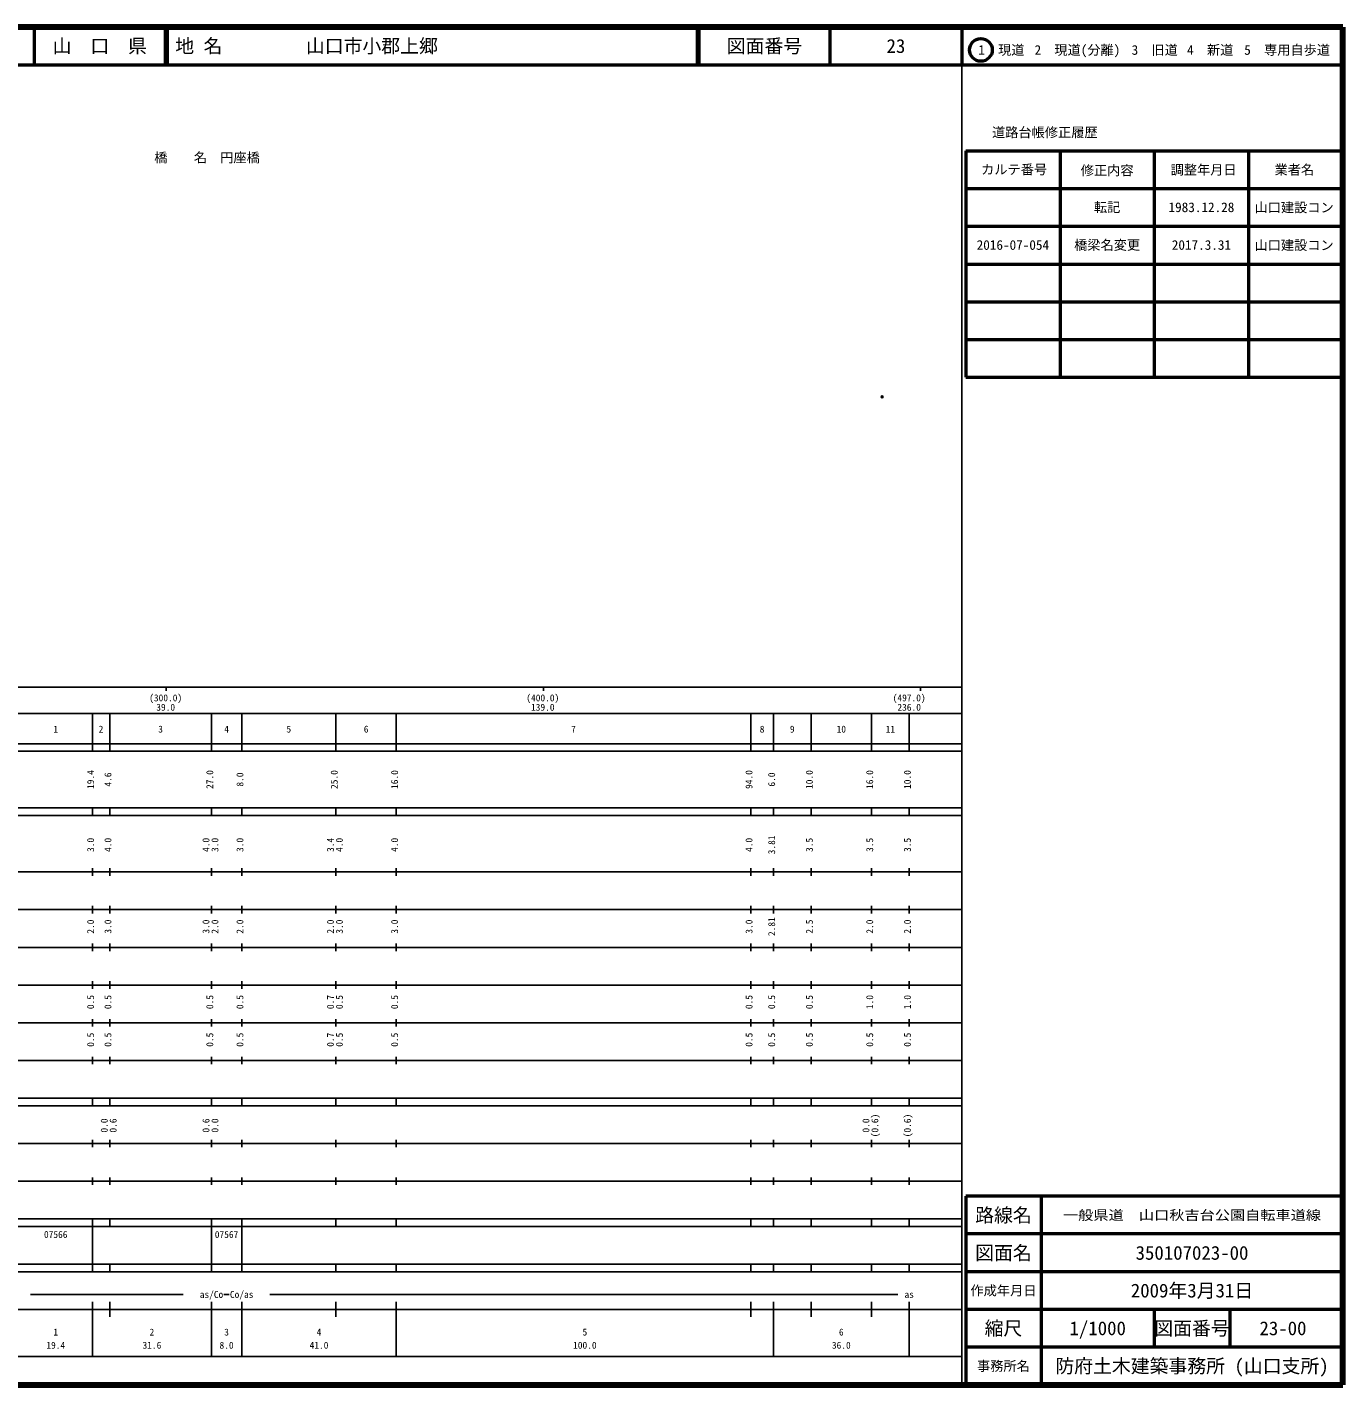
# Model space of a CAD drawing. Units: millimetres on the paper. Extents: x 40 to 680, y 20 to 380.
# Drawn here: x 331.1 to 680, y 20 to 380 of the extents above; entities that cross this region are included whole.
import ezdxf
from ezdxf.enums import TextEntityAlignment as Align

# ---------------------------------------------------------------- set-up
doc = ezdxf.new("R2010")
doc.units = ezdxf.units.MM
doc.header["$PDMODE"] = 32
doc.header["$PDSIZE"] = 0.5
for name, color, linetype in [('M-OTRS', 6, 'Continuous'), ('M-STR-HTXT', 7, 'Continuous'), ('M-TTL-TXT', 7, 'Continuous')]:
    doc.layers.add(name, color=color, linetype=linetype)
for name, color, linetype, lineweight in [('M-TTL', 2, 'Continuous', 140), ('M-TTL-BAND', 7, 'Continuous', 25), ('M-TTL-FRAM', 2, 'Continuous', 50), ('M-TTL-LINE', 7, 'Continuous', 50)]:
    doc.layers.add(name, color=color, linetype=linetype, lineweight=lineweight)
doc.styles.add('ＭＳ ゴシック', font='')
doc.styles.get('ＭＳ ゴシック').set_extended_font_data('MS Gothic')

msp = doc.modelspace()

# ---------------------------------------------------------------- linework, layer by layer
at = {"layer": 'M-OTRS'}
msp.add_point((557.828, 281.994), dxfattribs=at)
at = {"layer": 'M-TTL'}
for p, q in [((680, 380), (40, 380)), ((680, 20), (680, 380)), ((40, 20), (680, 20))]:
    msp.add_line(p, q, dxfattribs=at)
at = {"layer": 'M-TTL-BAND'}
for p, q in [((579, 20), (579, 370)), ((40, 205), (579, 205)), ((368, 205), (368, 204)), ((468, 205), (468, 204)), ((568, 205), (568, 204)), ((68, 198), (579, 198)), ((348.4, 188), (348.4, 198)), ((353, 188), (353, 198)), ((380, 188), (380, 198)), ((388, 188), (388, 198)), ((413, 188), (413, 198)), ((429, 188), (429, 198)), ((523, 188), (523, 198)), ((529, 188), (529, 198)), ((539, 188), (539, 198)), ((555, 188), (555, 198)), ((565, 188), (565, 198)), ((40, 190), (579, 190)), ((40, 188), (579, 188)), ((40, 173), (579, 173)), ((348.4, 171), (348.4, 173)), ((353, 171), (353, 173)), ((380, 171), (380, 173)), ((388, 171), (388, 173)), ((413, 171), (413, 173)), ((429, 171), (429, 173)), ((523, 171), (523, 173)), ((529, 171), (529, 173)), ((539, 171), (539, 173)), ((555, 171), (555, 173)), ((565, 171), (565, 173)), ((40, 171), (579, 171)), ((40, 156), (579, 156)), ((348.4, 155), (348.4, 157)), ((353, 155), (353, 157)), ((380, 155), (380, 157)), ((388, 155), (388, 157)), ((413, 155), (413, 157)), ((429, 155), (429, 157)), ((523, 155), (523, 157)), ((529, 155), (529, 157)), ((539, 155), (539, 157)), ((555, 155), (555, 157)), ((565, 155), (565, 157)), ((46, 146), (579, 146)), ((348.4, 145), (348.4, 147)), ((353, 145), (353, 147)), ((380, 145), (380, 147)), ((388, 145), (388, 147)), ((413, 145), (413, 147)), ((429, 145), (429, 147)), ((523, 145), (523, 147)), ((529, 145), (529, 147)), ((539, 145), (539, 147)), ((555, 145), (555, 147)), ((565, 145), (565, 147)), ((348.4, 135), (348.4, 137)), ((353, 135), (353, 137)), ((380, 135), (380, 137)), ((388, 135), (388, 137)), ((413, 135), (413, 137)), ((429, 135), (429, 137)), ((523, 135), (523, 137)), ((529, 135), (529, 137)), ((539, 135), (539, 137)), ((555, 135), (555, 137)), ((565, 135), (565, 137)), ((52, 136), (579, 136)), ((46, 126), (579, 126)), ((348.4, 125), (348.4, 127)), ((353, 125), (353, 127)), ((380, 125), (380, 127)), ((388, 125), (388, 127)), ((413, 125), (413, 127)), ((429, 125), (429, 127)), ((523, 125), (523, 127)), ((529, 125), (529, 127)), ((539, 125), (539, 127)), ((555, 125), (555, 127)), ((565, 125), (565, 127)), ((52, 116), (579, 116)), ((348.4, 115), (348.4, 117)), ((353, 115), (353, 117)), ((380, 115), (380, 117)), ((388, 115), (388, 117)), ((413, 115), (413, 117)), ((429, 115), (429, 117)), ((523, 115), (523, 117)), ((529, 115), (529, 117)), ((539, 115), (539, 117)), ((555, 115), (555, 117)), ((565, 115), (565, 117)), ((46, 106), (579, 106)), ((348.4, 105), (348.4, 107)), ((353, 105), (353, 107)), ((380, 105), (380, 107)), ((388, 105), (388, 107)), ((413, 105), (413, 107)), ((429, 105), (429, 107)), ((523, 105), (523, 107)), ((529, 105), (529, 107)), ((539, 105), (539, 107)), ((555, 105), (555, 107)), ((565, 105), (565, 107)), ((40, 96), (579, 96)), ((40, 94), (579, 94)), ((348.4, 94), (348.4, 96)), ((353, 94), (353, 96)), ((380, 94), (380, 96)), ((388, 94), (388, 96)), ((413, 94), (413, 96)), ((429, 94), (429, 96)), ((523, 94), (523, 96)), ((529, 94), (529, 96)), ((539, 94), (539, 96)), ((555, 94), (555, 96)), ((565, 94), (565, 96)), ((49, 84), (579, 84)), ((348.4, 83), (348.4, 85)), ((353, 83), (353, 85)), ((380, 83), (380, 85)), ((388, 83), (388, 85)), ((413, 83), (413, 85)), ((429, 83), (429, 85)), ((523, 83), (523, 85)), ((529, 83), (529, 85)), ((539, 83), (539, 85)), ((555, 83), (555, 85)), ((565, 83), (565, 85)), ((40, 74), (579, 74)), ((348.4, 73), (348.4, 75)), ((353, 73), (353, 75)), ((380, 73), (380, 75)), ((388, 73), (388, 75)), ((413, 73), (413, 75)), ((429, 73), (429, 75)), ((523, 73), (523, 75)), ((529, 73), (529, 75)), ((539, 73), (539, 75)), ((555, 73), (555, 75)), ((565, 73), (565, 75)), ((40, 64), (579, 64)), ((40, 62), (579, 62)), ((348.4, 62), (348.4, 64)), ((348.4, 52), (348.4, 62)), ((353, 62), (353, 64)), ((380, 62), (380, 64)), ((380, 52), (380, 62)), ((388, 62), (388, 64)), ((388, 52), (388, 62)), ((413, 62), (413, 64)), ((429, 62), (429, 64)), ((523, 62), (523, 64)), ((529, 62), (529, 64)), ((539, 62), (539, 64)), ((555, 62), (555, 64)), ((565, 62), (565, 64)), ((40, 52), (579, 52)), ((348.4, 50), (348.4, 52)), ((353, 50), (353, 52)), ((380, 50), (380, 52)), ((388, 50), (388, 52)), ((413, 50), (413, 52)), ((429, 50), (429, 52)), ((523, 50), (523, 52)), ((529, 50), (529, 52)), ((539, 50), (539, 52)), ((555, 50), (555, 52)), ((565, 50), (565, 52)), ((40, 50), (579, 50)), ((332, 44), (372.5, 44)), ((384.725, 44), (383.274, 44)), ((395.5, 44), (562, 44)), ((40, 40), (579, 40)), ((348.4, 27.5), (348.4, 42)), ((353, 38), (353, 42)), ((380, 27.5), (380, 42)), ((388, 27.5), (388, 42)), ((413, 38), (413, 42)), ((429, 27.5), (429, 42)), ((523, 38), (523, 42)), ((529, 27.5), (529, 42)), ((539, 38), (539, 42)), ((555, 38), (555, 42)), ((565, 27.5), (565, 42)), ((68, 27.5), (579, 27.5))]:
    msp.add_line(p, q, dxfattribs=at)
at = {"layer": 'M-TTL-FRAM'}
for p, q in [((580, 347.197), (580, 287.197)), ((580, 347.197), (680, 347.197)), ((580, 287.197), (680, 287.197)), ((680, 70), (580, 70)), ((580, 70), (580, 20))]:
    msp.add_line(p, q, dxfattribs=at)
at = {"layer": 'M-TTL-LINE'}
for p, q in [((333, 380), (333, 370)), ((367.75, 380), (367.75, 370)), ((368.25, 380), (368.25, 370)), ((508.747, 380), (508.747, 370)), ((509.247, 380), (509.247, 370)), ((543.997, 380), (543.997, 370)), ((579, 380), (579, 370)), ((40, 370), (680, 370)), ((605, 347.197), (605, 287.197)), ((630, 347.197), (630, 287.197)), ((655, 347.197), (655, 287.197)), ((580, 337.197), (680, 337.197)), ((580, 327.197), (680, 327.197)), ((580, 317.197), (680, 317.197)), ((580, 307.197), (680, 307.197)), ((580, 297.197), (680, 297.197)), ((600, 70), (600, 20)), ((680, 60), (580, 60)), ((680, 50), (580, 50)), ((680, 40), (580, 40)), ((630, 40), (630, 30)), ((650, 40), (650, 30)), ((680, 30), (580, 30))]:
    msp.add_line(p, q, dxfattribs=at)
msp.add_circle((584.031, 373.958), 3, dxfattribs=at)

# ---------------------------------------------------------------- texts
at = {"layer": 'M-STR-HTXT', "style": 'ＭＳ ゴシック'}
msp.add_text('橋\u3000\u3000名\u3000円座橋', height=2.566, dxfattribs=at).set_placement((364.808, 343.366), align=Align.BOTTOM_LEFT)
at = {"layer": 'M-TTL-BAND', "style": 'ＭＳ ゴシック'}
for s, p in [('(300.0)', (367.844, 200.695)), ('(400.0)', (467.844, 200.695)), ('(497.0)', (565, 200.695)), ('39.0', (367.844, 198.195)), ('139.0', (467.844, 198.195)), ('236.0', (565, 198.195)), ('1', (338.7, 192.405)), ('2', (350.7, 192.405)), ('3', (366.5, 192.405)), ('4', (384, 192.405)), ('5', (400.5, 192.405)), ('6', (421, 192.405)), ('7', (476, 192.405)), ('8', (526, 192.405)), ('9', (534, 192.405)), ('10', (547, 192.405)), ('11', (560, 192.405)), ('as/Co', (380, 42.5)), ('Co/as', (388, 42.5)), ('as', (565, 42.5)), ('1', (338.7, 32.523)), ('2', (364.2, 32.523)), ('3', (384, 32.523)), ('4', (408.5, 32.523)), ('5', (479, 32.523)), ('6', (547, 32.523)), ('19.4', (338.7, 29.033)), ('31.6', (364.2, 29.033)), ('8.0', (384, 29.033)), ('41.0', (408.5, 29.033)), ('100.0', (479, 29.033)), ('36.0', (547, 29.033))]:
    msp.add_text(s, height=1.833, dxfattribs=at).set_placement(p, align=Align.BOTTOM_CENTER)
for s, p in [('19.4', (349.4, 180.5)), ('4.6', (354, 180.5)), ('27.0', (381, 180.5)), ('8.0', (389, 180.5)), ('25.0', (414, 180.5)), ('16.0', (430, 180.5)), ('94.0', (524, 180.5)), ('6.0', (530, 180.5)), ('10.0', (540, 180.5)), ('16.0', (556, 180.5)), ('10.0', (566, 180.5)), ('3.0', (349.4, 163.174)), ('4.0', (354, 163.174)), ('4.0', (380, 163.174)), ('3.0', (382.37, 163.174)), ('3.0', (389, 163.174)), ('3.4', (413, 163.174)), ('4.0', (415.37, 163.174)), ('4.0', (430, 163.174)), ('4.0', (524, 163.174)), ('3.81', (530, 163.174)), ('3.5', (540, 163.174)), ('3.5', (556, 163.174)), ('3.5', (566, 163.174)), ('2.0', (349.4, 141.5)), ('3.0', (354, 141.5)), ('3.0', (380, 141.5)), ('2.0', (382.37, 141.5)), ('2.0', (389, 141.5)), ('2.0', (413, 141.5)), ('3.0', (415.37, 141.5)), ('3.0', (430, 141.5)), ('3.0', (524, 141.5)), ('2.81', (530, 141.5)), ('2.5', (540, 141.5)), ('2.0', (556, 141.5)), ('2.0', (566, 141.5)), ('0.5', (349.4, 121.5)), ('0.5', (354, 121.5)), ('0.5', (381, 121.5)), ('0.5', (389, 121.5)), ('0.7', (413, 121.5)), ('0.5', (415.37, 121.5)), ('0.5', (430, 121.5)), ('0.5', (524, 121.5)), ('0.5', (530, 121.5)), ('0.5', (540, 121.5)), ('1.0', (556, 121.5)), ('1.0', (566, 121.5)), ('0.5', (349.4, 111.5)), ('0.5', (354, 111.5)), ('0.5', (381, 111.5)), ('0.5', (389, 111.5)), ('0.7', (413, 111.5)), ('0.5', (415.37, 111.5)), ('0.5', (430, 111.5)), ('0.5', (524, 111.5)), ('0.5', (530, 111.5)), ('0.5', (540, 111.5)), ('0.5', (556, 111.5)), ('0.5', (566, 111.5)), ('0.0', (353, 88.764)), ('0.6', (355.37, 88.764)), ('0.6', (380, 88.764)), ('0.0', (382.37, 88.764)), ('0.0', (555, 88.764)), ('(0.6)', (557.37, 88.764)), ('(0.6)', (566, 88.764))]:
    msp.add_text(s, height=1.833, rotation=90, dxfattribs=at).set_placement(p, align=Align.BOTTOM_CENTER)
for s, p in [('07566', (335.575, 58.405)), ('07567', (380.875, 58.405))]:
    msp.add_text(s, height=1.833, dxfattribs=at).set_placement(p, align=Align.BOTTOM_LEFT)
at = {"layer": 'M-TTL-TXT', "style": 'ＭＳ ゴシック'}
for s, height, p in [('山\u3000口\u3000県', 3.666, (350.375, 375)), ('図面番号', 3.666, (526.622, 375)), ('23', 3.666, (561.497, 375)), ('1\u3000現道', 2.566, (589.448, 373.958)), ('2\u3000現道(分離)', 2.566, (609.619, 373.958)), ('3\u3000旧道', 2.566, (630.121, 373.958)), ('4\u3000新道', 2.566, (644.824, 373.958)), ('5\u3000専用自歩道', 2.566, (665.228, 373.958)), ('道路台帳修正履歴', 2.566, (600.968, 352.113)), ('カルテ番号', 2.566, (592.839, 342.277)), ('修正内容', 2.566, (617.509, 342.023)), ('調整年月日', 2.566, (643.089, 342.197)), ('業者名', 2.566, (667.134, 342.197)), ('転記', 2.566, (617.5, 332.245)), ('1983.12.28', 2.566, (642.5, 332.245)), ('山口建設コン', 2.566, (667.077, 332.189)), ('2016-07-054', 2.566, (592.5, 322.245)), ('橋梁名変更', 2.566, (617.5, 322.245)), ('2017.3.31', 2.566, (642.5, 322.245)), ('山口建設コン', 2.566, (667.077, 322.189)), ('路線名', 3.666, (590, 65)), ('路線名', 3.666, (590, 65)), ('図面名', 3.666, (590, 55)), ('図面名', 3.666, (590, 55)), ('350107023-00', 3.666, (640, 55)), ('2009年3月31日', 3.666, (640, 45)), ('作成年月日', 2.566, (590, 45)), ('作成年月日', 2.566, (590, 45)), ('縮尺', 3.666, (590, 35)), ('縮尺', 3.666, (590, 35)), ('1/1000', 3.666, (615, 35)), ('図面番号', 3.666, (640, 35)), ('図面番号', 3.666, (640, 35)), ('23-00', 3.666, (664.125, 35)), ('事務所名', 2.566, (590, 25)), ('事務所名', 2.566, (590, 25)), ('防府土木建築事務所 (山口支所)', 3.666, (640, 25))]:
    msp.add_text(s, height=height, dxfattribs=at).set_placement(p, align=Align.MIDDLE_CENTER)
for s, p in [('地 名', (370.38, 375)), ('山口市小郡上郷', (405.024, 375))]:
    msp.add_text(s, height=3.666, dxfattribs=at).set_placement(p, align=Align.MIDDLE_LEFT)
at = {"layer": 'M-TTL-TXT', "style": 'ＭＳ ゴシック', "width": 1.15}
msp.add_text('一般県道\u3000山口秋吉台公園自転車道線', height=2.566, dxfattribs=at).set_placement((640, 65), align=Align.MIDDLE_CENTER)

doc.saveas('drawing.dxf')
